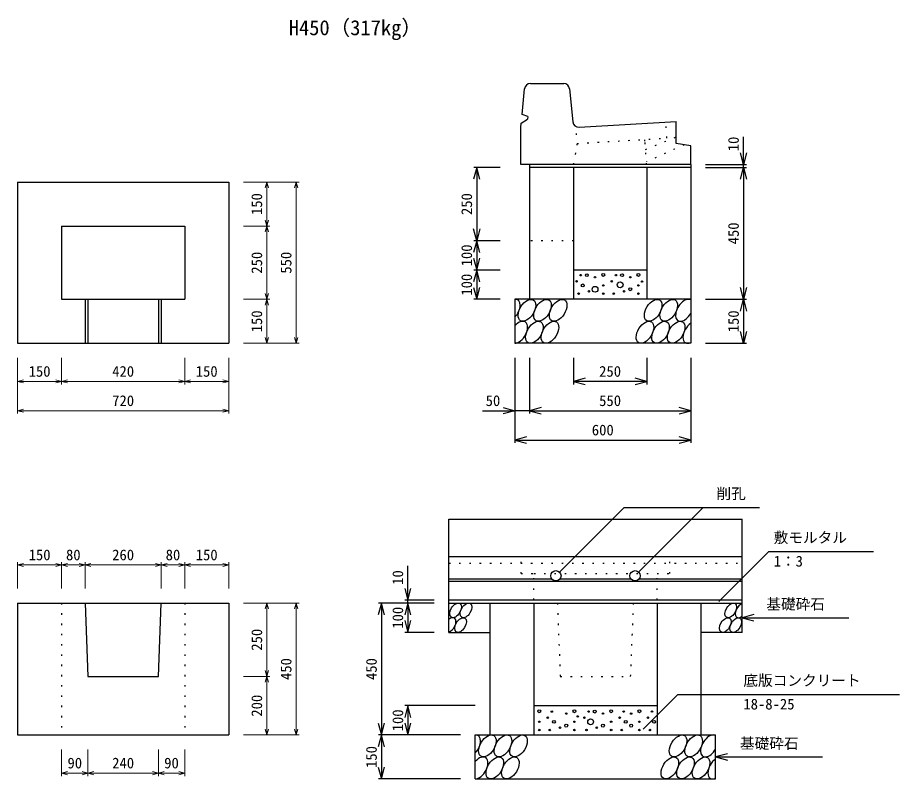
# Model space of a CAD drawing. Units: millimetres, scale not verified. Extents: x -8400 to 8400, y -5940 to 5940.
# Drawn here: x -1478 to 1530, y -2839 to -237 of the extents above; entities that cross this region are included whole.
import ezdxf
from ezdxf.enums import TextEntityAlignment as Align

# ---------------------------------------------------------------- set-up
doc = ezdxf.new("R2010")
doc.units = ezdxf.units.MM
doc.header["$LTSCALE"] = 20
doc.linetypes.add('DOTTED', pattern=[1.75, 0.25, -1.5])
for name, color, linetype, lineweight in [('0-0_DIM', 7, 'Continuous', 25), ('0-2_HATCH', 6, 'Continuous', 25), ('0-5_OUTLINE', 3, 'Continuous', 25), ('0-6_OUTLINE2', 4, 'DOTTED', 25), ('0-7_TXT', 7, 'Continuous', 25)]:
    doc.layers.add(name, color=color, linetype=linetype, lineweight=lineweight)
doc.styles.add('ＭＳ ゴシック', font='')
doc.styles.get('ＭＳ ゴシック').set_extended_font_data('MS Gothic')

msp = doc.modelspace()

# ---------------------------------------------------------------- linework, layer by layer
at = {"layer": '0-0_DIM'}
for p, q in [((998.1, -738.31), (998.1, -643.56)), ((168.1, -748.31), (78.1, -748.31)), ((88.1, -748.31), (88.1, -998.31)), ((868.1, -738.31), (1008.1, -738.31)), ((868.1, -738.31), (1008.1, -738.31)), ((868.1, -748.31), (1008.1, -748.31)), ((998.1, -748.31), (998.1, -738.31)), ((998.1, -748.31), (998.1, -1198.31)), ((168.1, -998.31), (78.1, -998.31)), ((88.1, -998.31), (88.1, -1098.31)), ((168.1, -1098.31), (78.1, -1098.31)), ((88.1, -1098.31), (88.1, -1198.31)), ((168.1, -1198.31), (78.1, -1198.31)), ((868.1, -1198.31), (1008.1, -1198.31)), ((998.1, -1198.31), (998.1, -1348.31)), ((868.1, -1348.31), (1008.1, -1348.31)), ((218.1, -1398.31), (218.1, -1688.31)), ((268.1, -1398.31), (268.1, -1588.31)), ((418.1, -1398.31), (418.1, -1488.31)), ((668.1, -1398.31), (668.1, -1488.31)), ((818.1, -1398.31), (818.1, -1688.31)), ((668.1, -1478.31), (418.1, -1478.31)), ((107.93, -1578.31), (218.1, -1578.31)), ((268.1, -1578.31), (218.1, -1578.31)), ((268.1, -1578.31), (818.1, -1578.31)), ((218.1, -1678.31), (818.1, -1678.31)), ((590.55, -1908.86), (370.48, -2128.94)), ((590.55, -1908.86), (1053.19, -1908.86)), ((860.55, -1908.86), (640.48, -2128.94)), ((1084.13, -2058.9), (914.15, -2228.87)), ((1084.13, -2058.9), (1442.09, -2058.9)), ((-146.9, -2224.31), (-146.9, -2107.08)), ((-56.9, -2224.31), (-156.9, -2224.31)), ((-146.9, -2234.31), (-146.9, -2224.31)), ((-56.9, -2234.31), (-246.9, -2234.31)), ((-236.9, -2234.31), (-236.9, -2684.31)), ((-146.9, -2234.31), (-146.9, -2334.31)), ((993.1, -2284.31), (1357.87, -2284.31)), ((-56.9, -2334.31), (-156.9, -2334.31)), ((773.62, -2546.36), (655.29, -2664.69)), ((773.62, -2546.36), (1529.81, -2546.36)), ((83.1, -2584.31), (-156.9, -2584.31)), ((-146.9, -2584.31), (-146.9, -2684.31)), ((33.1, -2684.31), (-246.9, -2684.31)), ((-236.9, -2684.31), (-236.9, -2834.31)), ((903.1, -2759.31), (1267.87, -2759.31)), ((33.1, -2834.31), (-246.9, -2834.31))]:
    msp.add_line(p, q, dxfattribs=at)
at = {"layer": '0-0_DIM', "lineweight": 13}
for p, q in [((-708.02, -798.31), (-618.02, -798.31)), ((-708.02, -798.31), (-518.02, -798.31)), ((-628.02, -798.31), (-628.02, -948.31)), ((-528.02, -1348.31), (-528.02, -798.31)), ((-708.02, -948.31), (-618.02, -948.31)), ((-708.02, -948.31), (-618.02, -948.31)), ((-628.02, -948.31), (-628.02, -1198.31)), ((-708.02, -1198.31), (-618.02, -1198.31)), ((-708.02, -1198.31), (-618.02, -1198.31)), ((-628.02, -1198.31), (-628.02, -1348.31)), ((-708.02, -1348.31), (-618.02, -1348.31)), ((-708.02, -1348.31), (-518.02, -1348.31)), ((-1478.02, -1398.31), (-1478.02, -1488.31)), ((-1478.02, -1398.31), (-1478.02, -1588.31)), ((-1328.02, -1398.31), (-1328.02, -1488.31)), ((-1328.02, -1398.31), (-1328.02, -1488.31)), ((-908.02, -1398.31), (-908.02, -1488.31)), ((-908.02, -1398.31), (-908.02, -1488.31)), ((-758.02, -1398.31), (-758.02, -1488.31)), ((-758.02, -1398.31), (-758.02, -1588.31)), ((-1328.02, -1478.31), (-1478.02, -1478.31)), ((-908.02, -1478.31), (-1328.02, -1478.31)), ((-758.02, -1478.31), (-908.02, -1478.31)), ((-1478.02, -1578.31), (-758.02, -1578.31)), ((-1478.02, -2184.31), (-1478.02, -2094.31)), ((-1328.02, -2104.31), (-1478.02, -2104.31)), ((-1328.02, -2184.31), (-1328.02, -2094.31)), ((-1248.02, -2104.31), (-1328.02, -2104.31)), ((-1248.02, -2184.31), (-1248.02, -2094.31)), ((-988.02, -2104.31), (-1248.02, -2104.31)), ((-988.02, -2184.31), (-988.02, -2094.31)), ((-908.02, -2104.31), (-988.02, -2104.31)), ((-908.02, -2184.31), (-908.02, -2094.31)), ((-758.02, -2104.31), (-908.02, -2104.31)), ((-758.02, -2184.31), (-758.02, -2094.31)), ((-708.02, -2234.31), (-618.02, -2234.31)), ((-708.02, -2234.31), (-518.02, -2234.31)), ((-628.02, -2234.31), (-628.02, -2484.31)), ((-528.02, -2684.31), (-528.02, -2234.31)), ((-708.02, -2484.31), (-618.02, -2484.31)), ((-708.02, -2484.31), (-618.02, -2484.31)), ((-628.02, -2484.31), (-628.02, -2684.31)), ((-708.02, -2684.31), (-618.02, -2684.31)), ((-708.02, -2684.31), (-518.02, -2684.31)), ((-1328.02, -2734.31), (-1328.02, -2824.31)), ((-1238.02, -2734.31), (-1238.02, -2824.31)), ((-998.02, -2734.31), (-998.02, -2824.31)), ((-908.02, -2734.31), (-908.02, -2824.31)), ((-1238.02, -2814.31), (-1328.02, -2814.31)), ((-998.02, -2814.31), (-1238.02, -2814.31)), ((-908.02, -2814.31), (-998.02, -2814.31))]:
    msp.add_line(p, q, dxfattribs=at)
at = {"layer": '0-0_DIM'}
for points in [[(1008.82, -698.31), (998.1, -738.31), (987.38, -698.31)], [(98.82, -788.31), (88.1, -748.31), (77.38, -788.31)], [(987.38, -788.31), (998.1, -748.31), (1008.82, -788.31)], [(98.82, -958.31), (88.1, -998.31), (77.38, -958.31)], [(98.82, -1038.31), (88.1, -998.31), (77.38, -1038.31)], [(77.38, -1058.31), (88.1, -1098.31), (98.82, -1058.31)], [(98.82, -1138.31), (88.1, -1098.31), (77.38, -1138.31)], [(77.38, -1158.31), (88.1, -1198.31), (98.82, -1158.31)], [(1008.82, -1158.31), (998.1, -1198.31), (987.38, -1158.31)], [(987.38, -1238.31), (998.1, -1198.31), (1008.82, -1238.31)], [(1008.82, -1308.31), (998.1, -1348.31), (987.38, -1308.31)], [(458.1, -1467.59), (418.1, -1478.31), (458.1, -1489.03)], [(628.1, -1489.03), (668.1, -1478.31), (628.1, -1467.59)], [(178.1, -1567.59), (218.1, -1578.31), (178.1, -1589.03)], [(308.1, -1567.59), (268.1, -1578.31), (308.1, -1589.03)], [(778.1, -1589.03), (818.1, -1578.31), (778.1, -1567.59)], [(258.1, -1667.59), (218.1, -1678.31), (258.1, -1689.03)], [(778.1, -1689.03), (818.1, -1678.31), (778.1, -1667.59)], [(-157.62, -2184.31), (-146.9, -2224.31), (-136.18, -2184.31)], [(-226.18, -2274.31), (-236.9, -2234.31), (-247.62, -2274.31)], [(-136.18, -2274.31), (-146.9, -2234.31), (-157.62, -2274.31)], [(1033.1, -2273.59), (993.1, -2284.31), (1033.1, -2295.03)], [(-157.62, -2294.31), (-146.9, -2334.31), (-136.18, -2294.31)], [(-136.18, -2624.31), (-146.9, -2584.31), (-157.62, -2624.31)], [(-247.62, -2644.31), (-236.9, -2684.31), (-226.18, -2644.31)], [(-157.62, -2644.31), (-146.9, -2684.31), (-136.18, -2644.31)], [(-226.18, -2724.31), (-236.9, -2684.31), (-247.62, -2724.31)], [(943.1, -2748.59), (903.1, -2759.31), (943.1, -2770.03)], [(-247.62, -2794.31), (-236.9, -2834.31), (-226.18, -2794.31)]]:
    msp.add_lwpolyline(points, dxfattribs=at)
at = {"layer": '0-0_DIM', "lineweight": 13}
for points in [[(-633.38, -818.31), (-628.02, -798.31), (-622.66, -818.31)], [(-533.38, -818.31), (-528.02, -798.31), (-522.66, -818.31)], [(-622.66, -928.31), (-628.02, -948.31), (-633.38, -928.31)], [(-633.38, -968.31), (-628.02, -948.31), (-622.66, -968.31)], [(-622.66, -1178.31), (-628.02, -1198.31), (-633.38, -1178.31)], [(-633.38, -1218.31), (-628.02, -1198.31), (-622.66, -1218.31)], [(-622.66, -1328.31), (-628.02, -1348.31), (-633.38, -1328.31)], [(-522.66, -1328.31), (-528.02, -1348.31), (-533.38, -1328.31)], [(-1458.02, -1483.67), (-1478.02, -1478.31), (-1458.02, -1472.95)], [(-1348.02, -1472.95), (-1328.02, -1478.31), (-1348.02, -1483.67)], [(-1308.02, -1483.67), (-1328.02, -1478.31), (-1308.02, -1472.95)], [(-928.02, -1472.95), (-908.02, -1478.31), (-928.02, -1483.67)], [(-888.02, -1483.67), (-908.02, -1478.31), (-888.02, -1472.95)], [(-778.02, -1472.95), (-758.02, -1478.31), (-778.02, -1483.67)], [(-1458.02, -1583.67), (-1478.02, -1578.31), (-1458.02, -1572.95)], [(-778.02, -1572.95), (-758.02, -1578.31), (-778.02, -1583.67)], [(-1458.02, -2109.67), (-1478.02, -2104.31), (-1458.02, -2098.95)], [(-1348.02, -2098.95), (-1328.02, -2104.31), (-1348.02, -2109.67)], [(-1308.02, -2109.67), (-1328.02, -2104.31), (-1308.02, -2098.95)], [(-1268.02, -2098.95), (-1248.02, -2104.31), (-1268.02, -2109.67)], [(-1228.02, -2109.67), (-1248.02, -2104.31), (-1228.02, -2098.95)], [(-1008.02, -2098.95), (-988.02, -2104.31), (-1008.02, -2109.67)], [(-968.02, -2109.67), (-988.02, -2104.31), (-968.02, -2098.95)], [(-928.02, -2098.95), (-908.02, -2104.31), (-928.02, -2109.67)], [(-888.02, -2109.67), (-908.02, -2104.31), (-888.02, -2098.95)], [(-778.02, -2098.95), (-758.02, -2104.31), (-778.02, -2109.67)], [(-633.38, -2254.31), (-628.02, -2234.31), (-622.66, -2254.31)], [(-533.38, -2254.31), (-528.02, -2234.31), (-522.66, -2254.31)], [(-622.66, -2464.31), (-628.02, -2484.31), (-633.38, -2464.31)], [(-633.38, -2504.31), (-628.02, -2484.31), (-622.66, -2504.31)], [(-622.66, -2664.31), (-628.02, -2684.31), (-633.38, -2664.31)], [(-522.66, -2664.31), (-528.02, -2684.31), (-533.38, -2664.31)], [(-1308.02, -2819.67), (-1328.02, -2814.31), (-1308.02, -2808.95)], [(-1258.02, -2808.95), (-1238.02, -2814.31), (-1258.02, -2819.67)], [(-1218.02, -2819.67), (-1238.02, -2814.31), (-1218.02, -2808.95)], [(-1018.02, -2808.95), (-998.02, -2814.31), (-1018.02, -2819.67)], [(-978.02, -2819.67), (-998.02, -2814.31), (-978.02, -2808.95)], [(-928.02, -2808.95), (-908.02, -2814.31), (-928.02, -2819.67)]]:
    msp.add_lwpolyline(points, dxfattribs=at)
at = {"layer": '0-2_HATCH'}
for centre, radius in [((463.72, -1115.86), 5), ((519.79, -1114.99), 5), ((583.72, -1115.86), 5), ((639.79, -1114.99), 5), ((428.67, -1136.88), 2.5), ((442.68, -1115.86), 2.5), ((491.75, -1122.87), 2.5), ((548.67, -1136.88), 2.5), ((562.68, -1115.86), 2.5), ((577.18, -1148.88), 10), ((611.75, -1122.87), 2.5), ((652.21, -1137.79), 2.5), ((449.7, -1150.88), 5), ((470.72, -1171.02), 2.5), ((491.75, -1164.01), 10), ((519.79, -1150.88), 2.5), ((590.72, -1171.02), 2.5), ((611.75, -1164.01), 5), ((639.79, -1150.88), 2.5), ((435.68, -1178.9), 2.5), ((519.79, -1178.9), 2.5), ((555.68, -1178.9), 2.5), ((639.79, -1178.9), 2.5), ((301.42, -2603.48), 5), ((344.31, -2604.36), 2.5), ((393.38, -2611.36), 2.5), ((421.42, -2603.48), 5), ((469.54, -2604.36), 2.5), ((490.57, -2604.36), 5), ((518.61, -2611.36), 2.5), ((546.64, -2603.48), 5), ((589.54, -2604.36), 2.5), ((614.94, -2611.36), 2.5), ((642.98, -2603.48), 5), ((685.87, -2604.36), 2.5), ((301.42, -2639.37), 2.5), ((330.3, -2625.37), 2.5), ((351.33, -2639.37), 5), ((421.42, -2639.37), 2.5), ((432.76, -2621.05), 2.5), ((455.52, -2625.37), 2.5), ((476.55, -2639.37), 10), ((546.64, -2639.37), 2.5), ((575.52, -2625.37), 2.5), ((596.55, -2639.37), 5), ((642.98, -2639.37), 2.5), ((671.85, -2625.37), 2.5), ((692.88, -2639.37), 5), ((301.42, -2667.39), 2.5), ((337.31, -2667.39), 2.5), ((372.35, -2659.51), 2.5), ((393.38, -2652.51), 5), ((421.42, -2667.39), 2.5), ((462.53, -2667.39), 2.5), ((497.58, -2659.51), 2.5), ((518.61, -2652.51), 5), ((546.64, -2667.39), 2.5), ((582.53, -2667.39), 2.5), ((614.94, -2652.51), 5), ((642.98, -2667.39), 2.5), ((678.86, -2667.39), 2.5)]:
    msp.add_circle(centre, radius, dxfattribs=at)
for centre, major_axis, start_param, end_param in [((206.13, -1235.81), (21.82, 35.31), 4.3711174, 6.6890199), ((796.28, -1235.81), (21.82, 35.31), 6.2831853, 11.0601374), ((231.45, -1310.81), (21.82, 35.31), 3.4964223, 7.563715), ((821.61, -1310.81), (21.82, 35.31), 0.9351899, 3.8417621), ((990.1, -2259.31), (14.54, 23.54), 0.6666252, 4.1103269), ((-2.6, -2309.31), (14.54, 23.54), 3.7419964, 7.318141), ((71.13, -2721.81), (21.82, 35.31), 4.3711174, 6.6890199), ((881.28, -2721.81), (21.82, 35.31), 6.2831853, 11.0601374), ((96.45, -2796.81), (21.82, 35.31), 3.4964223, 7.563715), ((906.61, -2796.81), (21.82, 35.31), 0.9351899, 3.8417621)]:
    msp.add_ellipse(centre, major_axis=major_axis, ratio=0.5792, start_param=start_param, end_param=end_param, dxfattribs=at)
for centre, major_axis in [((259.35, -1235.81), (21.82, 35.31)), ((312.56, -1235.81), (21.82, 35.31)), ((365.77, -1235.81), (21.82, 35.31)), ((689.86, -1235.81), (21.82, 35.31)), ((743.07, -1235.81), (21.82, 35.31)), ((284.67, -1310.81), (21.82, 35.31)), ((337.88, -1310.81), (21.82, 35.31)), ((661.97, -1310.81), (21.82, 35.31)), ((715.18, -1310.81), (21.82, 35.31)), ((768.39, -1310.81), (21.82, 35.31)), ((15.99, -2259.31), (14.54, 23.54)), ((51.47, -2259.31), (14.54, 23.54)), ((954.63, -2259.31), (14.54, 23.54)), ((32.88, -2309.31), (14.54, 23.54)), ((936.03, -2309.31), (14.54, 23.54)), ((971.51, -2309.31), (14.54, 23.54)), ((124.35, -2721.81), (21.82, 35.31)), ((177.56, -2721.81), (21.82, 35.31)), ((230.77, -2721.81), (21.82, 35.31)), ((774.86, -2721.81), (21.82, 35.31)), ((828.07, -2721.81), (21.82, 35.31)), ((149.67, -2796.81), (21.82, 35.31)), ((202.88, -2796.81), (21.82, 35.31)), ((746.97, -2796.81), (21.82, 35.31)), ((800.18, -2796.81), (21.82, 35.31)), ((853.39, -2796.81), (21.82, 35.31))]:
    msp.add_ellipse(centre, major_axis=major_axis, ratio=0.5792, dxfattribs=at)
at = {"layer": '0-5_OUTLINE'}
for p, q in [((242.6, -567.31), (251.3, -480.32)), ((271.2, -462.31), (385, -462.31)), ((404.9, -480.32), (416.19, -593.19)), ((262, -574.28), (242.6, -567.31)), ((238.1, -612.31), (239.62, -597.16)), ((239.62, -597.16), (261.01, -584.23)), ((262, -574.28), (261.01, -584.23)), ((437.29, -611.16), (768.1, -591.31)), ((768.1, -666.75), (768.1, -591.31)), ((238.1, -738.31), (238.1, -612.31)), ((818.1, -675.09), (768.1, -666.75)), ((818.1, -738.31), (818.1, -675.09)), ((818.1, -738.31), (238.1, -738.31)), ((818.1, -738.31), (268.1, -738.31)), ((268.1, -738.31), (268.1, -1198.31)), ((818.1, -748.31), (268.1, -748.31)), ((418.1, -748.31), (418.1, -1198.31)), ((668.1, -748.31), (668.1, -1198.31)), ((818.1, -738.31), (818.1, -1348.31)), ((-1478.02, -798.31), (-1478.02, -1348.31)), ((-1328.02, -948.31), (-1328.02, -1198.31)), ((-1328.02, -948.31), (-908.02, -948.31)), ((-908.02, -948.31), (-908.02, -1198.31)), ((668.1, -1098.31), (418.1, -1098.31)), ((-1328.02, -1198.31), (-908.02, -1198.31)), ((-1248.02, -1198.31), (-1248.02, -1348.31)), ((-1238.02, -1198.31), (-1238.02, -1348.31)), ((-998.02, -1198.31), (-998.02, -1348.31)), ((-988.02, -1198.31), (-988.02, -1348.31)), ((-1478.02, -1348.31), (-758.02, -1348.31)), ((818.1, -1348.31), (218.1, -1348.31)), ((-6.9, -1948.31), (993.1, -1948.31)), ((993.1, -2076.1), (-6.9, -2076.1)), ((344.86, -2152.75), (-6.9, -2152.75)), ((993.1, -2161.09), (-6.9, -2161.09)), ((614.86, -2152.75), (371.34, -2152.75)), ((993.1, -2152.75), (641.34, -2152.75)), ((993.1, -2224.31), (-6.9, -2224.31)), ((-1478.02, -2234.31), (-758.02, -2234.31)), ((-1478.02, -2234.31), (-1478.02, -2684.31)), ((-1248.02, -2234.31), (-1238.02, -2484.31)), ((-998.02, -2484.31), (-988.02, -2234.31)), ((-758.02, -2234.31), (-758.02, -2684.31)), ((-6.9, -2234.31), (993.1, -2234.31)), ((133.1, -2234.31), (133.1, -2684.31)), ((283.1, -2234.31), (283.1, -2684.31)), ((703.1, -2234.31), (703.1, -2684.31)), ((853.1, -2234.31), (853.1, -2684.31)), ((-6.9, -2334.31), (133.1, -2334.31)), ((993.1, -2334.31), (853.1, -2334.31)), ((-1238.02, -2484.31), (-998.02, -2484.31)), ((283.1, -2584.31), (703.1, -2584.31)), ((-1478.02, -2684.31), (-758.02, -2684.31)), ((903.1, -2834.31), (903.1, -2684.31)), ((83.1, -2834.31), (903.1, -2834.31))]:
    msp.add_line(p, q, dxfattribs=at)
for points in [[(-1478.02, -798.31), (-758.02, -798.31), (-758.02, -1348.31)], [(818.1, -1198.31), (218.1, -1198.31), (218.1, -1348.31)], [(-6.9, -2334.31), (-6.9, -2224.31), (-6.9, -1948.31)], [(993.1, -2334.31), (993.1, -2224.31), (993.1, -1948.31)], [(83.1, -2834.31), (83.1, -2684.31), (903.1, -2684.31)]]:
    msp.add_lwpolyline(points, dxfattribs=at)
for centre in [(358.1, -2141.31), (628.1, -2141.31)]:
    msp.add_circle(centre, 17.5, dxfattribs=at)
for centre, start, end in [((271.2, -482.31), 90, 174.28941), ((385, -482.31), 5.71059, 90), ((436.09, -591.2), 185.71059, 273.43363)]:
    msp.add_arc(centre, 20, start, end, dxfattribs=at)
at = {"layer": '0-6_OUTLINE2'}
for p, q in [((430.74, -672.66), (426.92, -608.97)), ((661.95, -658.79), (661.59, -652.8)), ((668.1, -738.31), (661.95, -658.79)), ((664.12, -686.94), (768.1, -644.53)), ((418.1, -738.31), (430.74, -672.66)), ((795.46, -671.31), (667.37, -728.8)), ((418.1, -998.31), (268.1, -998.31)), ((-6.9, -2098.31), (993.1, -2098.31)), ((239.1, -2133.79), (239.1, -2076.1)), ((747.1, -2133.79), (747.1, -2076.1)), ((239.1, -2133.79), (283.1, -2133.79)), ((283.1, -2133.79), (703.1, -2133.79)), ((283.1, -2224.31), (283.1, -2133.79)), ((703.1, -2133.79), (747.1, -2133.79)), ((703.1, -2224.31), (703.1, -2133.79)), ((-1328.02, -2234.31), (-1328.02, -2684.31)), ((-908.02, -2234.31), (-908.02, -2684.31)), ((363.1, -2234.31), (373.1, -2484.31)), ((613.1, -2484.31), (623.1, -2234.31)), ((373.1, -2484.31), (613.1, -2484.31))]:
    msp.add_line(p, q, dxfattribs=at)
msp.add_lwpolyline([(430.38, -666.67), (736.83, -648.29), (733.53, -593.39)], dxfattribs=at)

# ---------------------------------------------------------------- texts
at = {"layer": '0-0_DIM', "style": 'ＭＳ ゴシック'}
for s, p in [('10', (993.1, -693.31)), ('150', (-633.02, -910.81)), ('250', (83.1, -910.81)), ('450', (993.1, -1010.81)), ('100', (83.1, -1085.81)), ('250', (-633.02, -1110.81)), ('550', (-533.02, -1110.81)), ('100', (83.1, -1185.81)), ('150', (-633.02, -1310.81)), ('150', (993.1, -1310.81)), ('10', (-151.9, -2172.25)), ('100', (-151.9, -2321.81)), ('250', (-633.02, -2396.81)), ('450', (-533.02, -2496.81)), ('450', (-241.9, -2496.81)), ('200', (-633.02, -2621.81)), ('100', (-151.9, -2671.81)), ('150', (-241.9, -2796.81))]:
    msp.add_text(s, height=36.66, rotation=90, dxfattribs=at).set_placement(p, align=Align.BOTTOM_LEFT)
for s, p in [('150', (-1440.52, -1473.31)), ('420', (-1155.52, -1473.31)), ('150', (-870.52, -1473.31)), ('250', (505.6, -1473.31)), ('720', (-1155.52, -1573.31)), ('50', (118.53, -1573.31)), ('550', (505.6, -1573.31)), ('600', (480.6, -1673.31)), ('削孔', (905.92, -1890.13)), ('敷モルタル', (1100.87, -2040.16)), ('150', (-1440.52, -2099.31)), ('80', (-1313.02, -2099.31)), ('260', (-1155.52, -2099.31)), ('80', (-973.02, -2099.31)), ('150', (-870.52, -2099.31)), ('1：3', (1100.87, -2120.85)), ('基礎砕石', (1075.94, -2267.14)), ('底版コンクリート', (997.65, -2527.62)), ('18-8-25', (997.65, -2608.31)), ('基礎砕石', (985.94, -2742.14)), ('90', (-1308.02, -2809.31)), ('240', (-1155.52, -2809.31)), ('90', (-978.02, -2809.31))]:
    msp.add_text(s, height=36.66, dxfattribs=at).set_placement(p, align=Align.BOTTOM_LEFT)
at = {"layer": '0-7_TXT', "style": 'ＭＳ ゴシック'}
msp.add_text('H450（317kg）', height=51.32, dxfattribs=at).set_placement((-553.2, -312.79), align=Align.BOTTOM_LEFT)

doc.saveas('drawing.dxf')
